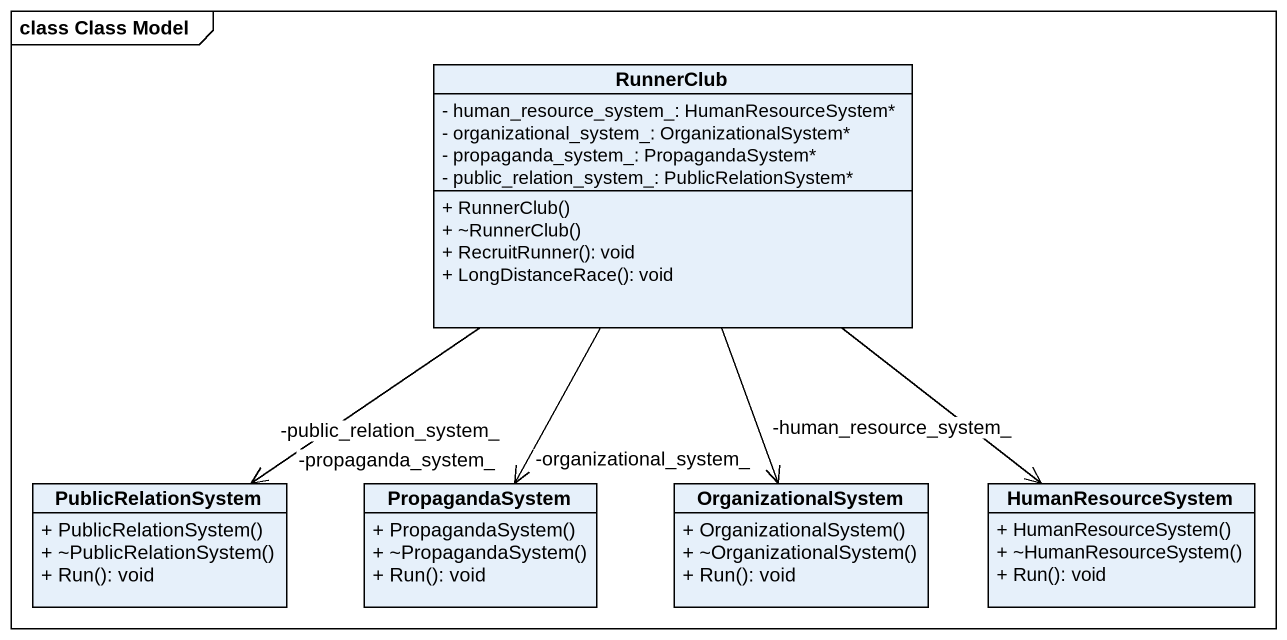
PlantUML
@startuml
mainframe class Class Model
hide circle
hide empty members
skinparam classAttributeIconSize 0
class RunnerClub {
  - human_resource_system_: HumanResourceSystem*
  - organizational_system_: OrganizationalSystem*
  - propaganda_system_: PropagandaSystem*
  - public_relation_system_: PublicRelationSystem*
  + RunnerClub()
  + ~RunnerClub()
  + RecruitRunner(): void
  + LongDistanceRace(): void
}
class PublicRelationSystem {
  + PublicRelationSystem()
  + ~PublicRelationSystem()
  + Run(): void
}
class PropagandaSystem {
  + PropagandaSystem()
  + ~PropagandaSystem()
  + Run(): void
}
class OrganizationalSystem {
  + OrganizationalSystem()
  + ~OrganizationalSystem()
  + Run(): void
}
class HumanResourceSystem {
  + HumanResourceSystem()
  + ~HumanResourceSystem()
  + Run(): void
}
RunnerClub --> "-public_relation_system_" PublicRelationSystem
RunnerClub --> "-propaganda_system_" PropagandaSystem
RunnerClub --> "-organizational_system_" OrganizationalSystem
RunnerClub --> "-human_resource_system_" HumanResourceSystem
@enduml
